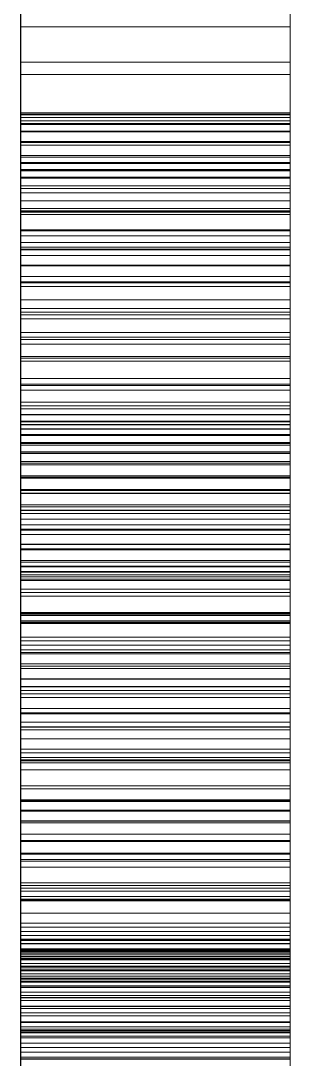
# Model space of a CAD drawing. Header units: millimetres. Extents: x 38 to 970, y 105 to 390.
# Drawn here: x 225 to 225.2, y 130.61 to 131.381 of the extents above; entities that cross this region are included whole.
import ezdxf

# ---------------------------------------------------------------- set-up
doc = ezdxf.new("R2010")
doc.units = ezdxf.units.MM
doc.linetypes.add('WP_HIDDEN', pattern=[2.3, 1.5, -0.8])
doc.layers.add('HIDDEN', color=7, linetype='WP_HIDDEN', lineweight=13)
doc.layers.add('VISIBLE', color=7, linetype='CONTINUOUS', lineweight=25)

msp = doc.modelspace()

# ---------------------------------------------------------------- linework, layer by layer
at = {"layer": 'HIDDEN', "ltscale": 1.428571}
for p, q in [((225, 132.08843), (225, 130.40326)), ((225.2, 130.40326), (225.2, 132.08843)), ((225, 132.07682), (225, 130.39166)), ((225, 131.37636), (225, 132.07682)), ((225.2, 132.07682), (225.2, 131.37636)), ((225.2, 130.39166), (225.2, 132.07682)), ((225, 131.35018), (225, 131.4165)), ((225.2, 131.4165), (225.2, 131.35018)), ((225, 131.10662), (225, 131.38796)), ((225.2, 131.38796), (225.2, 131.10662)), ((225, 131.38084), (225, 131.34087)), ((225, 131.09502), (225, 131.37636)), ((225, 131.37636), (225.2, 131.37636)), ((225.2, 131.34087), (225.2, 131.38084)), ((225.2, 131.37636), (225.2, 131.09502)), ((225, 131.2913), (225, 131.35018)), ((225, 131.35018), (225.2, 131.35018)), ((225.2, 131.35018), (225.2, 131.2913)), ((225, 131.34087), (225, 131.30392)), ((225, 131.34087), (225.2, 131.34087)), ((225.2, 131.30392), (225.2, 131.34087)), ((225, 131.31245), (225, 131.31157)), ((225, 131.31095), (225, 131.31245)), ((225, 131.31245), (225.2, 131.31245)), ((225, 131.31157), (225, 131.30895)), ((225, 131.31157), (225.2, 131.31157)), ((225, 131.30644), (225, 131.31095)), ((225, 131.31095), (225.2, 131.31095)), ((225, 131.30895), (225, 131.30457)), ((225, 131.30895), (225.2, 131.30895)), ((225, 131.29894), (225, 131.30644)), ((225, 131.30644), (225.2, 131.30644)), ((225.2, 131.31157), (225.2, 131.31245)), ((225.2, 131.31245), (225.2, 131.31095)), ((225.2, 131.30895), (225.2, 131.31157)), ((225.2, 131.31095), (225.2, 131.30644)), ((225.2, 131.30457), (225.2, 131.30895)), ((225.2, 131.30644), (225.2, 131.29894)), ((225, 131.30457), (225, 131.29844)), ((225, 131.30457), (225.2, 131.30457)), ((225, 131.30392), (225, 131.27001)), ((225, 131.30392), (225.2, 131.30392)), ((225, 131.28843), (225, 131.29894)), ((225, 131.29894), (225.2, 131.29894)), ((225, 131.29844), (225, 131.29055)), ((225, 131.29844), (225.2, 131.29844)), ((225.2, 131.29844), (225.2, 131.30457)), ((225.2, 131.27001), (225.2, 131.30392)), ((225.2, 131.29894), (225.2, 131.28843)), ((225.2, 131.29055), (225.2, 131.29844)), ((225, 131.26465), (225, 131.2913)), ((225, 131.2913), (225.2, 131.2913)), ((225, 131.29055), (225, 131.28092)), ((225, 131.29055), (225.2, 131.29055)), ((225.2, 131.2913), (225.2, 131.26465)), ((225.2, 131.28092), (225.2, 131.29055)), ((225, 131.27491), (225, 131.28843)), ((225, 131.28843), (225.2, 131.28843)), ((225.2, 131.28843), (225.2, 131.27491)), ((225, 131.28092), (225, 131.26953)), ((225, 131.28092), (225.2, 131.28092)), ((225, 131.2795), (225, 131.01515)), ((225, 131.27557), (225, 131.2795)), ((225, 131.2795), (225.2, 131.2795)), ((225, 131.27038), (225, 131.27557)), ((225, 131.27557), (225.2, 131.27557)), ((225.2, 131.26953), (225.2, 131.28092)), ((225.2, 131.01515), (225.2, 131.2795)), ((225.2, 131.2795), (225.2, 131.27557)), ((225.2, 131.27557), (225.2, 131.27038)), ((225, 131.25839), (225, 131.27491)), ((225, 131.27491), (225.2, 131.27491)), ((225, 131.26394), (225, 131.27038)), ((225, 131.27038), (225.2, 131.27038)), ((225, 131.27001), (225, 131.23912)), ((225, 131.27001), (225.2, 131.27001)), ((225, 131.26953), (225, 131.25639)), ((225, 131.26953), (225.2, 131.26953)), ((225.2, 131.27491), (225.2, 131.25839)), ((225.2, 131.27038), (225.2, 131.26394)), ((225.2, 131.23912), (225.2, 131.27001)), ((225.2, 131.25639), (225.2, 131.26953)), ((225, 131.23985), (225, 131.26465)), ((225, 131.26465), (225.2, 131.26465)), ((225, 131.25623), (225, 131.26394)), ((225, 131.26394), (225.2, 131.26394)), ((225.2, 131.26465), (225.2, 131.23985)), ((225.2, 131.26394), (225.2, 131.25623)), ((225, 131.23887), (225, 131.25839)), ((225, 131.25839), (225.2, 131.25839)), ((225, 131.25639), (225, 131.2415)), ((225, 131.25639), (225.2, 131.25639)), ((225, 131.24728), (225, 131.25623)), ((225, 131.25623), (225.2, 131.25623)), ((225, 131.25307), (225, 131.23902)), ((225, 130.98871), (225, 131.25307)), ((225, 131.25307), (225.2, 131.25307)), ((225.2, 131.25839), (225.2, 131.23887)), ((225.2, 131.2415), (225.2, 131.25639)), ((225.2, 131.25623), (225.2, 131.24728)), ((225.2, 131.25307), (225.2, 130.98871)), ((225.2, 131.23902), (225.2, 131.25307)), ((225, 131.23706), (225, 131.24728)), ((225, 131.24728), (225.2, 131.24728)), ((225.2, 131.24728), (225.2, 131.23706)), ((225, 131.2415), (225, 131.22486)), ((225, 131.2415), (225.2, 131.2415)), ((225, 130.9755), (225, 131.23985)), ((225, 131.23985), (225.2, 131.23985)), ((225, 131.23912), (225, 131.21126)), ((225, 131.23912), (225.2, 131.23912)), ((225, 131.23902), (225, 131.22112)), ((225, 131.23902), (225.2, 131.23902)), ((225, 131.21635), (225, 131.23887)), ((225, 131.23887), (225.2, 131.23887)), ((225, 131.22559), (225, 131.23706)), ((225, 131.23706), (225.2, 131.23706)), ((225.2, 131.22486), (225.2, 131.2415)), ((225.2, 131.23985), (225.2, 130.9755)), ((225.2, 131.21126), (225.2, 131.23912)), ((225.2, 131.22112), (225.2, 131.23902)), ((225.2, 131.23887), (225.2, 131.21635)), ((225.2, 131.23706), (225.2, 131.22559)), ((225, 131.21286), (225, 131.22559)), ((225, 131.22559), (225.2, 131.22559)), ((225, 131.22486), (225, 131.20647)), ((225, 131.22486), (225.2, 131.22486)), ((225, 131.22112), (225, 131.21073)), ((225, 131.22112), (225.2, 131.22112)), ((225.2, 131.22559), (225.2, 131.21286)), ((225.2, 131.20647), (225.2, 131.22486)), ((225.2, 131.21073), (225.2, 131.22112)), ((225, 131.19091), (225, 131.21635)), ((225, 131.21635), (225.2, 131.21635)), ((225.2, 131.21635), (225.2, 131.19091)), ((225, 131.19888), (225, 131.21286)), ((225, 131.21286), (225.2, 131.21286)), ((225, 131.21126), (225, 131.18643)), ((225, 131.21126), (225.2, 131.21126)), ((225, 131.21073), (225, 131.19937)), ((225, 131.21073), (225.2, 131.21073)), ((225, 131.20647), (225, 131.18632)), ((225, 131.20647), (225.2, 131.20647)), ((225.2, 131.21286), (225.2, 131.19888)), ((225.2, 131.18643), (225.2, 131.21126)), ((225.2, 131.19937), (225.2, 131.21073)), ((225.2, 131.18632), (225.2, 131.20647)), ((225, 131.19937), (225, 131.18705)), ((225, 131.19937), (225.2, 131.19937)), ((225, 131.18364), (225, 131.19888)), ((225, 131.19888), (225.2, 131.19888)), ((225.2, 131.18705), (225.2, 131.19937)), ((225.2, 131.19888), (225.2, 131.18364)), ((225, 131.16265), (225, 131.19091)), ((225, 131.19091), (225.2, 131.19091)), ((225.2, 131.19091), (225.2, 131.16265)), ((225, 131.18705), (225, 131.17376)), ((225, 131.18705), (225.2, 131.18705)), ((225, 131.18643), (225, 131.16463)), ((225, 131.18643), (225.2, 131.18643)), ((225, 131.18632), (225, 131.16442)), ((225, 131.18632), (225.2, 131.18632)), ((225, 131.16714), (225, 131.18364)), ((225, 131.18364), (225.2, 131.18364)), ((225.2, 131.17376), (225.2, 131.18705)), ((225.2, 131.16463), (225.2, 131.18643)), ((225.2, 131.16442), (225.2, 131.18632)), ((225.2, 131.18364), (225.2, 131.16714)), ((225, 131.17376), (225, 131.15951)), ((225, 131.17376), (225.2, 131.17376)), ((225, 131.14939), (225, 131.16714)), ((225, 131.16714), (225.2, 131.16714)), ((225.2, 131.15951), (225.2, 131.17376)), ((225.2, 131.16714), (225.2, 131.14939)), ((225, 131.16463), (225, 131.14586)), ((225, 131.16463), (225.2, 131.16463)), ((225, 131.16442), (225, 131.14077)), ((225, 131.16442), (225.2, 131.16442)), ((225, 131.13157), (225, 131.16265)), ((225, 131.16265), (225.2, 131.16265)), ((225, 131.15951), (225, 131.1443)), ((225, 131.15951), (225.2, 131.15951)), ((225.2, 131.14586), (225.2, 131.16463)), ((225.2, 131.14077), (225.2, 131.16442)), ((225.2, 131.16265), (225.2, 131.13157)), ((225.2, 131.1443), (225.2, 131.15951)), ((225, 131.13038), (225, 131.14939)), ((225, 131.14939), (225.2, 131.14939)), ((225, 131.14586), (225, 130.9755)), ((225, 131.14586), (225.2, 131.14586)), ((225, 131.1443), (225, 131.12812)), ((225, 131.1443), (225.2, 131.1443)), ((225.2, 131.14939), (225.2, 131.13038)), ((225.2, 130.9755), (225.2, 131.14586)), ((225.2, 131.12812), (225.2, 131.1443)), ((225, 131.14077), (225, 131.11537)), ((225, 131.14077), (225.2, 131.14077)), ((225.2, 131.11537), (225.2, 131.14077)), ((225, 131.09766), (225, 131.13157)), ((225, 131.13157), (225.2, 131.13157)), ((225, 131.11011), (225, 131.13038)), ((225, 131.13038), (225.2, 131.13038)), ((225.2, 131.13157), (225.2, 131.09766)), ((225.2, 131.13038), (225.2, 131.11011)), ((225, 131.12812), (225, 131.11098)), ((225, 131.12812), (225.2, 131.12812)), ((225.2, 131.11098), (225.2, 131.12812)), ((225, 131.11537), (225, 131.08822)), ((225, 131.11537), (225.2, 131.11537)), ((225.2, 131.08822), (225.2, 131.11537)), ((225, 131.11098), (225, 131.09287)), ((225, 131.11098), (225.2, 131.11098)), ((225, 131.08859), (225, 131.11011)), ((225, 131.11011), (225.2, 131.11011)), ((225, 130.40326), (225, 131.10662)), ((225, 131.10662), (225.2, 131.10662)), ((225.2, 131.09287), (225.2, 131.11098)), ((225.2, 131.11011), (225.2, 131.08859)), ((225.2, 131.10662), (225.2, 130.40326)), ((225, 131.06092), (225, 131.09766)), ((225, 131.09766), (225.2, 131.09766)), ((225, 130.39166), (225, 131.09502)), ((225, 131.09502), (225.2, 131.09502)), ((225, 131.09287), (225, 131.0738)), ((225, 131.09287), (225.2, 131.09287)), ((225.2, 131.09766), (225.2, 131.06092)), ((225.2, 131.09502), (225.2, 130.39166)), ((225.2, 131.0738), (225.2, 131.09287)), ((225, 131.06581), (225, 131.08859)), ((225, 131.08859), (225.2, 131.08859)), ((225, 131.08822), (225, 131.05968)), ((225, 131.08822), (225.2, 131.08822)), ((225, 131.08364), (225, 131.083)), ((225, 131.08364), (225.2, 131.08364)), ((225, 131.08298), (225, 131.08364)), ((225, 131.083), (225, 131.08109)), ((225, 131.083), (225.2, 131.083)), ((225, 131.08298), (225.2, 131.08298)), ((225, 131.08099), (225, 131.08298)), ((225.2, 131.08859), (225.2, 131.06581)), ((225.2, 131.05968), (225.2, 131.08822)), ((225.2, 131.083), (225.2, 131.08364)), ((225.2, 131.08364), (225.2, 131.08298)), ((225.2, 131.08109), (225.2, 131.083)), ((225.2, 131.08298), (225.2, 131.08099)), ((225, 131.08109), (225, 131.07791)), ((225, 131.08109), (225.2, 131.08109)), ((225, 131.08099), (225.2, 131.08099)), ((225, 131.07767), (225, 131.08099)), ((225, 131.07791), (225, 131.07345)), ((225, 131.07791), (225.2, 131.07791)), ((225, 131.07767), (225.2, 131.07767)), ((225, 131.07302), (225, 131.07767)), ((225.2, 131.07791), (225.2, 131.08109)), ((225.2, 131.08099), (225.2, 131.07767)), ((225.2, 131.07345), (225.2, 131.07791)), ((225.2, 131.07767), (225.2, 131.07302)), ((225, 131.0738), (225, 131.05377)), ((225, 131.0738), (225.2, 131.0738)), ((225, 131.07345), (225, 131.06772)), ((225, 131.07345), (225.2, 131.07345)), ((225, 131.07302), (225.2, 131.07302)), ((225, 131.06705), (225, 131.07302)), ((225, 131.06772), (225, 131.06072)), ((225, 131.06772), (225.2, 131.06772)), ((225, 131.06705), (225.2, 131.06705)), ((225, 131.05975), (225, 131.06705)), ((225.2, 131.05377), (225.2, 131.0738)), ((225.2, 131.06772), (225.2, 131.07345)), ((225.2, 131.07302), (225.2, 131.06705)), ((225.2, 131.06072), (225.2, 131.06772)), ((225.2, 131.06705), (225.2, 131.05975)), ((225, 131.04203), (225, 131.06581)), ((225, 131.06581), (225.2, 131.06581)), ((225, 131.02136), (225, 131.06092)), ((225, 131.06092), (225.2, 131.06092)), ((225, 131.06072), (225, 131.05244)), ((225, 131.06072), (225.2, 131.06072)), ((225, 131.05975), (225.2, 131.05975)), ((225, 131.05112), (225, 131.05975)), ((225, 131.05968), (225, 131.03012)), ((225, 131.05968), (225.2, 131.05968)), ((225.2, 131.06581), (225.2, 131.04203)), ((225.2, 131.06092), (225.2, 131.02136)), ((225.2, 131.05244), (225.2, 131.06072)), ((225.2, 131.05975), (225.2, 131.05112)), ((225.2, 131.03012), (225.2, 131.05968)), ((225, 131.05377), (225, 131.03277)), ((225, 131.05377), (225.2, 131.05377)), ((225, 131.05244), (225, 131.04289)), ((225, 131.05244), (225.2, 131.05244)), ((225.2, 131.03277), (225.2, 131.05377)), ((225.2, 131.04289), (225.2, 131.05244)), ((225, 131.05112), (225.2, 131.05112)), ((225, 131.04117), (225, 131.05112)), ((225.2, 131.05112), (225.2, 131.04117)), ((225, 131.04289), (225, 131.03206)), ((225, 131.04289), (225.2, 131.04289)), ((225, 131.0175), (225, 131.04203)), ((225, 131.04203), (225.2, 131.04203)), ((225, 131.04117), (225.2, 131.04117)), ((225, 131.02989), (225, 131.04117)), ((225.2, 131.03206), (225.2, 131.04289)), ((225.2, 131.04203), (225.2, 131.0175)), ((225.2, 131.04117), (225.2, 131.02989)), ((225, 131.03277), (225, 131.01096)), ((225, 131.03277), (225.2, 131.03277)), ((225, 131.03206), (225, 131.01996)), ((225, 131.03206), (225.2, 131.03206)), ((225, 131.03012), (225, 130.99955)), ((225, 131.03012), (225.2, 131.03012)), ((225, 131.02989), (225.2, 131.02989)), ((225, 131.01728), (225, 131.02989)), ((225.2, 131.01096), (225.2, 131.03277)), ((225.2, 131.01996), (225.2, 131.03206)), ((225.2, 130.99955), (225.2, 131.03012)), ((225.2, 131.02989), (225.2, 131.01728)), ((225, 130.97898), (225, 131.02136)), ((225, 131.02136), (225.2, 131.02136)), ((225.2, 131.02136), (225.2, 130.97898)), ((225, 131.01996), (225, 131.00659)), ((225, 131.01996), (225.2, 131.01996)), ((225, 130.99221), (225, 131.0175)), ((225, 131.0175), (225.2, 131.0175)), ((225, 131.01728), (225.2, 131.01728)), ((225, 131.00334), (225, 131.01728)), ((225, 131.01515), (225, 131.00277)), ((225, 131.01515), (225.2, 131.01515)), ((225.2, 131.00659), (225.2, 131.01996)), ((225.2, 131.0175), (225.2, 130.99221)), ((225.2, 131.01728), (225.2, 131.00334)), ((225.2, 131.00277), (225.2, 131.01515)), ((225, 131.01096), (225, 130.9885)), ((225, 131.01096), (225.2, 131.01096)), ((225, 131.00659), (225, 130.99194)), ((225, 131.00659), (225.2, 131.00659)), ((225.2, 130.9885), (225.2, 131.01096)), ((225.2, 130.99194), (225.2, 131.00659)), ((225, 131.00334), (225.2, 131.00334)), ((225, 130.98808), (225, 131.00334)), ((225, 131.00277), (225, 130.98839)), ((225, 131.00277), (225.2, 131.00277)), ((225, 130.99955), (225, 130.96795)), ((225, 130.99955), (225.2, 130.99955)), ((225.2, 131.00334), (225.2, 130.98808)), ((225.2, 130.98839), (225.2, 131.00277)), ((225.2, 130.96795), (225.2, 130.99955)), ((225, 130.96618), (225, 130.99221)), ((225, 130.99221), (225.2, 130.99221)), ((225, 130.99194), (225, 130.97602)), ((225, 130.99194), (225.2, 130.99194)), ((225.2, 130.99221), (225.2, 130.96618)), ((225.2, 130.97602), (225.2, 130.99194)), ((225, 130.98022), (225, 130.98871)), ((225, 130.98871), (225.2, 130.98871)), ((225, 130.9885), (225, 130.96539)), ((225, 130.9885), (225.2, 130.9885)), ((225, 130.98839), (225, 130.97202)), ((225, 130.98839), (225.2, 130.98839)), ((225, 130.98808), (225.2, 130.98808)), ((225, 130.97149), (225, 130.98808)), ((225.2, 130.98871), (225.2, 130.98022)), ((225.2, 130.96539), (225.2, 130.9885)), ((225.2, 130.97202), (225.2, 130.98839)), ((225.2, 130.98808), (225.2, 130.97149)), ((225, 130.96943), (225, 130.98022)), ((225, 130.98022), (225.2, 130.98022)), ((225, 130.93377), (225, 130.97898)), ((225, 130.97898), (225.2, 130.97898)), ((225, 130.97602), (225, 130.95882)), ((225, 130.97602), (225.2, 130.97602)), ((225, 130.9755), (225.2, 130.9755)), ((225.2, 130.98022), (225.2, 130.96943)), ((225.2, 130.97898), (225.2, 130.93377)), ((225.2, 130.95882), (225.2, 130.97602)), ((225, 130.97202), (225, 130.95365)), ((225, 130.97202), (225.2, 130.97202)), ((225, 130.97149), (225.2, 130.97149)), ((225, 130.95357), (225, 130.97149)), ((225, 130.95635), (225, 130.96943)), ((225, 130.96943), (225.2, 130.96943)), ((225, 130.96795), (225, 130.93534)), ((225, 130.96795), (225.2, 130.96795)), ((225.2, 130.95365), (225.2, 130.97202)), ((225.2, 130.97149), (225.2, 130.95357)), ((225.2, 130.96943), (225.2, 130.95635)), ((225.2, 130.93534), (225.2, 130.96795)), ((225, 130.93939), (225, 130.96618)), ((225, 130.96618), (225.2, 130.96618)), ((225, 130.96539), (225, 130.94162)), ((225, 130.96539), (225.2, 130.96539)), ((225.2, 130.96618), (225.2, 130.93939)), ((225.2, 130.94162), (225.2, 130.96539)), ((225, 130.95882), (225, 130.94036)), ((225, 130.95882), (225.2, 130.95882)), ((225, 130.94098), (225, 130.95635)), ((225, 130.95635), (225.2, 130.95635)), ((225, 130.95365), (225, 130.93328)), ((225, 130.95365), (225.2, 130.95365)), ((225, 130.95357), (225.2, 130.95357)), ((225, 130.93432), (225, 130.95357)), ((225.2, 130.94036), (225.2, 130.95882)), ((225.2, 130.95635), (225.2, 130.94098)), ((225.2, 130.93328), (225.2, 130.95365)), ((225.2, 130.95357), (225.2, 130.93432)), ((225, 130.94162), (225, 130.9172)), ((225, 130.94162), (225.2, 130.94162)), ((225, 130.92331), (225, 130.94098)), ((225, 130.94098), (225.2, 130.94098)), ((225, 130.94036), (225, 130.92062)), ((225, 130.94036), (225.2, 130.94036)), ((225, 130.91185), (225, 130.93939)), ((225, 130.93939), (225.2, 130.93939)), ((225.2, 130.9172), (225.2, 130.94162)), ((225.2, 130.94098), (225.2, 130.92331)), ((225.2, 130.92062), (225.2, 130.94036)), ((225.2, 130.93939), (225.2, 130.91185)), ((225, 130.93534), (225, 130.9017)), ((225, 130.93534), (225.2, 130.93534)), ((225, 130.93432), (225.2, 130.93432)), ((225, 130.91375), (225, 130.93432)), ((225, 130.88637), (225, 130.93377)), ((225, 130.93377), (225.2, 130.93377)), ((225, 130.93328), (225, 130.91092)), ((225, 130.93328), (225.2, 130.93328)), ((225.2, 130.9017), (225.2, 130.93534)), ((225.2, 130.93432), (225.2, 130.91375)), ((225.2, 130.93377), (225.2, 130.88637)), ((225.2, 130.91092), (225.2, 130.93328)), ((225, 130.90334), (225, 130.92331)), ((225, 130.92331), (225.2, 130.92331)), ((225, 130.92062), (225.2, 130.92062)), ((225, 130.92062), (225, 130.89991)), ((225.2, 130.92331), (225.2, 130.90334)), ((225.2, 130.89991), (225.2, 130.92062)), ((225, 130.9172), (225, 130.89212)), ((225, 130.9172), (225.2, 130.9172)), ((225, 130.91375), (225.2, 130.91375)), ((225, 130.89226), (225, 130.91375)), ((225.2, 130.89212), (225.2, 130.9172)), ((225.2, 130.91375), (225.2, 130.89226)), ((225, 130.88356), (225, 130.91185)), ((225, 130.91185), (225.2, 130.91185)), ((225, 130.91092), (225, 130.88656)), ((225, 130.91092), (225.2, 130.91092)), ((225.2, 130.91185), (225.2, 130.88356)), ((225.2, 130.88656), (225.2, 130.91092)), ((225, 130.88109), (225, 130.90334)), ((225, 130.90334), (225.2, 130.90334)), ((225, 130.9017), (225, 130.86705)), ((225, 130.9017), (225.2, 130.9017)), ((225, 130.89991), (225, 130.87856)), ((225, 130.89991), (225.2, 130.89991)), ((225.2, 130.90334), (225.2, 130.88109)), ((225.2, 130.86705), (225.2, 130.9017)), ((225.2, 130.87856), (225.2, 130.89991)), ((225, 130.89226), (225.2, 130.89226)), ((225, 130.87025), (225, 130.89226)), ((225, 130.89212), (225, 130.86639)), ((225, 130.89212), (225.2, 130.89212)), ((225.2, 130.89226), (225.2, 130.87025)), ((225.2, 130.86639), (225.2, 130.89212)), ((225, 130.88656), (225, 130.8602)), ((225, 130.88656), (225.2, 130.88656)), ((225, 130.83739), (225, 130.88637)), ((225, 130.88637), (225.2, 130.88637)), ((225, 130.85451), (225, 130.88356)), ((225, 130.88356), (225.2, 130.88356)), ((225.2, 130.8602), (225.2, 130.88656)), ((225.2, 130.88637), (225.2, 130.83739)), ((225.2, 130.88356), (225.2, 130.85451)), ((225, 130.85653), (225, 130.88109)), ((225, 130.88109), (225.2, 130.88109)), ((225, 130.87856), (225, 130.85656)), ((225, 130.87856), (225.2, 130.87856)), ((225.2, 130.88109), (225.2, 130.85653)), ((225.2, 130.85656), (225.2, 130.87856)), ((225, 130.87025), (225.2, 130.87025)), ((225, 130.84773), (225, 130.87025)), ((225, 130.86705), (225, 130.83138)), ((225, 130.86705), (225.2, 130.86705)), ((225.2, 130.87025), (225.2, 130.84773)), ((225.2, 130.83138), (225.2, 130.86705)), ((225, 130.86639), (225, 130.84001)), ((225, 130.86639), (225.2, 130.86639)), ((225, 130.8602), (225, 130.8321)), ((225, 130.8602), (225.2, 130.8602)), ((225.2, 130.84001), (225.2, 130.86639)), ((225.2, 130.8321), (225.2, 130.8602)), ((225, 130.85656), (225, 130.83392)), ((225, 130.85656), (225.2, 130.85656)), ((225, 130.83003), (225, 130.85653)), ((225, 130.85653), (225.2, 130.85653)), ((225, 130.82472), (225, 130.85451)), ((225, 130.85451), (225.2, 130.85451)), ((225.2, 130.83392), (225.2, 130.85656)), ((225.2, 130.85653), (225.2, 130.83003)), ((225.2, 130.85451), (225.2, 130.82472)), ((225, 130.84773), (225.2, 130.84773)), ((225, 130.82469), (225, 130.84773)), ((225.2, 130.84773), (225.2, 130.82469)), ((225, 130.84001), (225, 130.81297)), ((225, 130.84001), (225.2, 130.84001)), ((225, 130.78683), (225, 130.83739)), ((225, 130.83739), (225.2, 130.83739)), ((225.2, 130.81297), (225.2, 130.84001)), ((225.2, 130.83739), (225.2, 130.78683)), ((225, 130.83392), (225, 130.81062)), ((225, 130.83392), (225.2, 130.83392)), ((225, 130.8321), (225, 130.80251)), ((225, 130.8321), (225.2, 130.8321)), ((225, 130.83138), (225, 130.79469)), ((225, 130.83138), (225.2, 130.83138)), ((225, 130.80192), (225, 130.83003)), ((225, 130.83003), (225.2, 130.83003)), ((225.2, 130.81062), (225.2, 130.83392)), ((225.2, 130.80251), (225.2, 130.8321)), ((225.2, 130.79469), (225.2, 130.83138)), ((225.2, 130.83003), (225.2, 130.80192)), ((225, 130.79417), (225, 130.82472)), ((225, 130.82472), (225.2, 130.82472)), ((225, 130.82469), (225.2, 130.82469)), ((225, 130.80115), (225, 130.82469)), ((225.2, 130.82472), (225.2, 130.79417)), ((225.2, 130.82469), (225.2, 130.80115)), ((225, 130.81297), (225, 130.78528)), ((225, 130.81297), (225.2, 130.81297)), ((225.2, 130.78528), (225.2, 130.81297)), ((225, 130.81062), (225, 130.78668)), ((225, 130.81062), (225.2, 130.81062)), ((225.2, 130.78668), (225.2, 130.81062)), ((225, 130.80251), (225, 130.77143)), ((225, 130.80251), (225.2, 130.80251)), ((225, 130.7722), (225, 130.80192)), ((225, 130.80192), (225.2, 130.80192)), ((225, 130.80115), (225.2, 130.80115)), ((225, 130.77708), (225, 130.80115)), ((225.2, 130.77143), (225.2, 130.80251)), ((225.2, 130.80192), (225.2, 130.7722)), ((225.2, 130.80115), (225.2, 130.77708)), ((225, 130.79469), (225, 130.75698)), ((225, 130.79469), (225.2, 130.79469)), ((225, 130.76287), (225, 130.79417)), ((225, 130.79417), (225.2, 130.79417)), ((225.2, 130.75698), (225.2, 130.79469)), ((225.2, 130.79417), (225.2, 130.76287)), ((225, 130.73471), (225, 130.78683)), ((225, 130.78683), (225.2, 130.78683)), ((225, 130.78668), (225, 130.76209)), ((225, 130.78668), (225.2, 130.78668)), ((225, 130.78528), (225, 130.75693)), ((225, 130.78528), (225.2, 130.78528)), ((225.2, 130.78683), (225.2, 130.73471)), ((225.2, 130.76209), (225.2, 130.78668)), ((225.2, 130.75693), (225.2, 130.78528)), ((225, 130.77708), (225.2, 130.77708)), ((225, 130.75251), (225, 130.77708)), ((225.2, 130.77708), (225.2, 130.75251)), ((225, 130.74087), (225, 130.7722)), ((225, 130.7722), (225.2, 130.7722)), ((225, 130.77143), (225, 130.73886)), ((225, 130.77143), (225.2, 130.77143)), ((225.2, 130.7722), (225.2, 130.74087)), ((225.2, 130.73886), (225.2, 130.77143)), ((225, 130.73082), (225, 130.76287)), ((225, 130.76287), (225.2, 130.76287)), ((225, 130.76209), (225, 130.73685)), ((225, 130.76209), (225.2, 130.76209)), ((225.2, 130.76287), (225.2, 130.73082)), ((225.2, 130.73685), (225.2, 130.76209)), ((225, 130.75813), (225, 130.72876)), ((225, 130.70462), (225, 130.75813)), ((225, 130.75813), (225.2, 130.75813)), ((225, 130.75698), (225, 130.71825)), ((225, 130.75698), (225.2, 130.75698)), ((225, 130.75693), (225, 130.72793)), ((225, 130.75693), (225.2, 130.75693)), ((225, 130.75251), (225.2, 130.75251)), ((225, 130.72741), (225, 130.75251)), ((225.2, 130.75813), (225.2, 130.70462)), ((225.2, 130.72876), (225.2, 130.75813)), ((225.2, 130.71825), (225.2, 130.75698)), ((225.2, 130.72793), (225.2, 130.75693)), ((225.2, 130.75251), (225.2, 130.72741)), ((225, 130.70794), (225, 130.74087)), ((225, 130.74087), (225.2, 130.74087)), ((225, 130.73886), (225, 130.70479)), ((225, 130.73886), (225.2, 130.73886)), ((225, 130.73685), (225, 130.71097)), ((225, 130.73685), (225.2, 130.73685)), ((225.2, 130.74087), (225.2, 130.70794)), ((225.2, 130.70479), (225.2, 130.73886)), ((225.2, 130.71097), (225.2, 130.73685)), ((225, 130.68101), (225, 130.73471)), ((225, 130.73471), (225.2, 130.73471)), ((225, 130.69802), (225, 130.73082)), ((225, 130.73082), (225.2, 130.73082)), ((225, 130.72876), (225, 130.68617)), ((225, 130.72876), (225.2, 130.72876)), ((225, 130.72793), (225, 130.69828)), ((225, 130.72793), (225.2, 130.72793)), ((225.2, 130.73471), (225.2, 130.68101)), ((225.2, 130.73082), (225.2, 130.69802)), ((225.2, 130.68617), (225.2, 130.72876)), ((225.2, 130.69828), (225.2, 130.72793)), ((225, 130.72741), (225.2, 130.72741)), ((225, 130.70181), (225, 130.72741)), ((225.2, 130.72741), (225.2, 130.70181)), ((225, 130.71825), (225, 130.67851)), ((225, 130.71825), (225.2, 130.71825)), ((225.2, 130.67851), (225.2, 130.71825)), ((225, 130.71097), (225, 130.68443)), ((225, 130.71097), (225.2, 130.71097)), ((225, 130.67341), (225, 130.70794)), ((225, 130.70794), (225.2, 130.70794)), ((225, 130.70479), (225, 130.66923)), ((225, 130.70479), (225.2, 130.70479)), ((225, 130.65569), (225, 130.70462)), ((225, 130.70462), (225.2, 130.70462)), ((225.2, 130.68443), (225.2, 130.71097)), ((225.2, 130.70794), (225.2, 130.67341)), ((225.2, 130.66923), (225.2, 130.70479)), ((225.2, 130.70462), (225.2, 130.65569)), ((225, 130.70181), (225.2, 130.70181)), ((225, 130.67569), (225, 130.70181)), ((225, 130.69911), (225, 130.69822)), ((225, 130.6983), (225, 130.69911)), ((225, 130.69911), (225.2, 130.69911)), ((225, 130.69589), (225, 130.6983)), ((225, 130.6983), (225.2, 130.6983)), ((225, 130.69828), (225, 130.66797)), ((225, 130.69828), (225.2, 130.69828)), ((225, 130.69822), (225, 130.69555)), ((225, 130.69822), (225.2, 130.69822)), ((225, 130.66447), (225, 130.69802)), ((225, 130.69802), (225.2, 130.69802)), ((225.2, 130.70181), (225.2, 130.67569)), ((225.2, 130.69822), (225.2, 130.69911)), ((225.2, 130.69911), (225.2, 130.6983)), ((225.2, 130.6983), (225.2, 130.69589)), ((225.2, 130.66797), (225.2, 130.69828)), ((225.2, 130.69555), (225.2, 130.69822)), ((225.2, 130.69802), (225.2, 130.66447)), ((225, 130.69187), (225, 130.69589)), ((225, 130.69589), (225.2, 130.69589)), ((225, 130.69555), (225, 130.6911)), ((225, 130.69555), (225.2, 130.69555)), ((225, 130.68623), (225, 130.69187)), ((225, 130.69187), (225.2, 130.69187)), ((225, 130.6911), (225, 130.68487)), ((225, 130.6911), (225.2, 130.6911)), ((225, 130.6904), (225, 130.68876)), ((225, 130.68965), (225, 130.6904)), ((225, 130.6904), (225.2, 130.6904)), ((225, 130.68739), (225, 130.68965)), ((225, 130.68965), (225.2, 130.68965)), ((225.2, 130.69589), (225.2, 130.69187)), ((225.2, 130.6911), (225.2, 130.69555)), ((225.2, 130.69187), (225.2, 130.68623)), ((225.2, 130.68487), (225.2, 130.6911)), ((225.2, 130.68876), (225.2, 130.6904)), ((225.2, 130.6904), (225.2, 130.68965)), ((225.2, 130.68965), (225.2, 130.68739)), ((225, 130.68876), (225, 130.68383)), ((225, 130.68876), (225.2, 130.68876)), ((225, 130.68362), (225, 130.68739)), ((225, 130.68739), (225.2, 130.68739)), ((225, 130.67899), (225, 130.68623)), ((225, 130.68623), (225.2, 130.68623)), ((225, 130.68617), (225, 130.64447)), ((225, 130.68617), (225.2, 130.68617)), ((225, 130.68487), (225, 130.67687)), ((225, 130.68487), (225.2, 130.68487)), ((225, 130.68443), (225, 130.65725)), ((225, 130.68443), (225.2, 130.68443)), ((225, 130.68383), (225, 130.67562)), ((225, 130.68383), (225.2, 130.68383)), ((225, 130.67835), (225, 130.68362)), ((225, 130.68362), (225.2, 130.68362)), ((225.2, 130.68383), (225.2, 130.68876)), ((225.2, 130.68739), (225.2, 130.68362)), ((225.2, 130.68623), (225.2, 130.67899)), ((225.2, 130.64447), (225.2, 130.68617)), ((225.2, 130.67687), (225.2, 130.68487)), ((225.2, 130.65725), (225.2, 130.68443)), ((225.2, 130.67562), (225.2, 130.68383)), ((225.2, 130.68362), (225.2, 130.67835)), ((225, 130.62574), (225, 130.68101)), ((225, 130.68101), (225.2, 130.68101)), ((225, 130.67015), (225, 130.67899)), ((225, 130.67899), (225.2, 130.67899)), ((225, 130.67851), (225, 130.63774)), ((225, 130.67851), (225.2, 130.67851)), ((225, 130.67157), (225, 130.67835)), ((225, 130.67835), (225.2, 130.67835)), ((225, 130.67687), (225, 130.66709)), ((225, 130.67687), (225.2, 130.67687)), ((225, 130.67569), (225.2, 130.67569)), ((225, 130.64906), (225, 130.67569)), ((225, 130.67562), (225, 130.66412)), ((225, 130.67562), (225.2, 130.67562)), ((225.2, 130.68101), (225.2, 130.62574)), ((225.2, 130.67899), (225.2, 130.67015)), ((225.2, 130.63774), (225.2, 130.67851)), ((225.2, 130.67835), (225.2, 130.67157)), ((225.2, 130.66709), (225.2, 130.67687)), ((225.2, 130.67569), (225.2, 130.64906)), ((225.2, 130.66412), (225.2, 130.67562)), ((225, 130.63727), (225, 130.67341)), ((225, 130.67341), (225.2, 130.67341)), ((225, 130.66328), (225, 130.67157)), ((225, 130.67157), (225.2, 130.67157)), ((225, 130.65969), (225, 130.67015)), ((225, 130.67015), (225.2, 130.67015)), ((225, 130.66923), (225, 130.63218)), ((225, 130.66923), (225.2, 130.66923)), ((225, 130.66797), (225, 130.60539)), ((225, 130.66797), (225.2, 130.66797)), ((225, 130.66709), (225, 130.65552)), ((225, 130.66709), (225.2, 130.66709)), ((225.2, 130.67341), (225.2, 130.63727)), ((225.2, 130.67157), (225.2, 130.66328)), ((225.2, 130.67015), (225.2, 130.65969)), ((225.2, 130.63218), (225.2, 130.66923)), ((225.2, 130.60539), (225.2, 130.66797)), ((225.2, 130.65552), (225.2, 130.66709)), ((225, 130.63017), (225, 130.66447)), ((225, 130.66447), (225.2, 130.66447)), ((225, 130.66412), (225, 130.64933)), ((225, 130.66412), (225.2, 130.66412)), ((225, 130.65349), (225, 130.66328)), ((225, 130.66328), (225.2, 130.66328)), ((225, 130.64762), (225, 130.65969)), ((225, 130.65969), (225.2, 130.65969)), ((225.2, 130.66447), (225.2, 130.63017)), ((225.2, 130.64933), (225.2, 130.66412)), ((225.2, 130.66328), (225.2, 130.65349)), ((225.2, 130.65969), (225.2, 130.64762)), ((225, 130.65725), (225, 130.62942)), ((225, 130.65725), (225.2, 130.65725)), ((225, 130.61136), (225, 130.65569)), ((225, 130.65569), (225.2, 130.65569)), ((225, 130.65552), (225, 130.64218)), ((225, 130.65552), (225.2, 130.65552)), ((225, 130.64218), (225, 130.65349)), ((225, 130.65349), (225.2, 130.65349)), ((225.2, 130.62942), (225.2, 130.65725)), ((225.2, 130.65569), (225.2, 130.61136)), ((225.2, 130.64218), (225.2, 130.65552)), ((225.2, 130.65349), (225.2, 130.64218)), ((225, 130.64933), (225, 130.63126)), ((225, 130.64933), (225.2, 130.64933)), ((225, 130.64906), (225.2, 130.64906)), ((225, 130.62191), (225, 130.64906)), ((225, 130.63395), (225, 130.64762)), ((225, 130.64762), (225.2, 130.64762)), ((225, 130.64447), (225, 130.60383)), ((225, 130.64447), (225.2, 130.64447)), ((225.2, 130.63126), (225.2, 130.64933)), ((225.2, 130.64906), (225.2, 130.62191)), ((225.2, 130.64762), (225.2, 130.63395)), ((225.2, 130.60383), (225.2, 130.64447)), ((225, 130.64218), (225, 130.62706)), ((225, 130.62938), (225, 130.64218)), ((225, 130.64218), (225.2, 130.64218)), ((225, 130.63774), (225, 130.59596)), ((225, 130.63774), (225.2, 130.63774)), ((225, 130.59952), (225, 130.63727)), ((225, 130.63727), (225.2, 130.63727)), ((225.2, 130.62706), (225.2, 130.64218)), ((225.2, 130.64218), (225.2, 130.62938)), ((225.2, 130.59596), (225.2, 130.63774)), ((225.2, 130.63727), (225.2, 130.59952)), ((225, 130.61866), (225, 130.63395)), ((225, 130.63395), (225.2, 130.63395)), ((225, 130.63218), (225, 130.59364)), ((225, 130.63218), (225.2, 130.63218)), ((225, 130.63126), (225, 130.6099)), ((225, 130.63126), (225.2, 130.63126)), ((225, 130.59511), (225, 130.63017)), ((225, 130.63017), (225.2, 130.63017)), ((225, 130.62942), (225, 130.60094)), ((225, 130.62942), (225.2, 130.62942)), ((225, 130.61506), (225, 130.62938)), ((225, 130.62938), (225.2, 130.62938)), ((225.2, 130.63395), (225.2, 130.61866)), ((225.2, 130.59364), (225.2, 130.63218)), ((225.2, 130.6099), (225.2, 130.63126)), ((225.2, 130.63017), (225.2, 130.59511)), ((225.2, 130.60094), (225.2, 130.62942)), ((225.2, 130.62938), (225.2, 130.61506)), ((225, 130.62706), (225, 130.61017)), ((225, 130.62706), (225.2, 130.62706)), ((225, 130.56889), (225, 130.62574)), ((225, 130.62574), (225.2, 130.62574)), ((225, 130.62191), (225.2, 130.62191)), ((225, 130.59425), (225, 130.62191)), ((225.2, 130.61017), (225.2, 130.62706)), ((225.2, 130.62574), (225.2, 130.56889)), ((225.2, 130.62191), (225.2, 130.59425)), ((225, 130.60177), (225, 130.61866)), ((225, 130.61866), (225.2, 130.61866)), ((225, 130.59924), (225, 130.61506)), ((225, 130.61506), (225.2, 130.61506)), ((225.2, 130.61866), (225.2, 130.60177)), ((225.2, 130.61506), (225.2, 130.59924)), ((225, 130.57161), (225, 130.61136)), ((225, 130.61136), (225.2, 130.61136)), ((225, 130.61017), (225, 130.59149)), ((225, 130.61017), (225.2, 130.61017)), ((225, 130.6099), (225.2, 130.6099)), ((225.2, 130.61136), (225.2, 130.57161)), ((225.2, 130.59149), (225.2, 130.61017))]:
    msp.add_line(p, q, dxfattribs=at)
at = {"layer": 'VISIBLE'}
msp.add_line((225, 106.42857), (225, 156.42857), dxfattribs=at)

doc.saveas('drawing.dxf')
